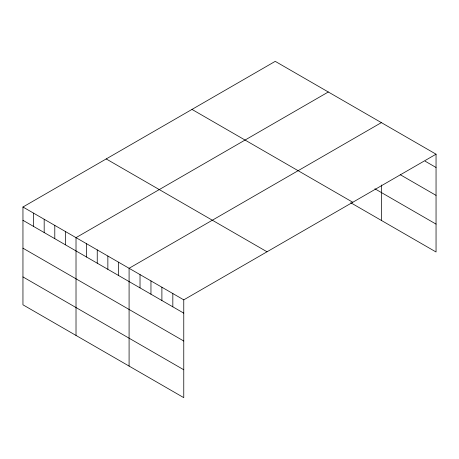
<?xml version="1.0" encoding="UTF-8"?>
<svg xmlns="http://www.w3.org/2000/svg" width="459" height="459" viewBox="0 0 459 459"><rect width="100%" height="100%" fill="white"/><g stroke="black" fill="none" stroke-linecap="round" stroke-linejoin="round"><path stroke-width="0.69" d="M22.95 207.009L183.766 299.853L183.766 397.649L22.95 304.805L22.95 207.009L275.234 61.351L436.05 154.195L436.05 251.991L350.71 202.723M328.305 91.989L76.016 237.647L76.016 335.443M381.372 122.628L129.088 268.286L129.088 366.081M183.766 299.853L436.05 154.195M425.114 161.172L436.05 167.483M400.208 174.678L436.05 195.373M374.888 188.792L436.05 224.107M191.982 109.414L352.793 202.264M106.207 158.94L267.018 251.784M22.95 220.297L183.766 313.141M22.95 248.181L183.766 341.031M22.95 276.915L183.766 369.759M381.372 185.011L381.372 220.429M172.831 293.536L172.831 306.824M161.895 287.225L161.895 300.513M150.959 280.908L150.959 294.202M140.024 274.597L140.024 287.885M118.474 262.158L118.474 275.446M107.859 256.03L107.859 269.318M97.245 249.903L97.245 263.191M86.631 243.775L86.631 257.063M65.407 231.52L65.407 244.808M54.793 225.392L54.793 238.68M44.179 219.264L44.179 232.552M33.564 213.137L33.564 226.425"/></g></svg>
